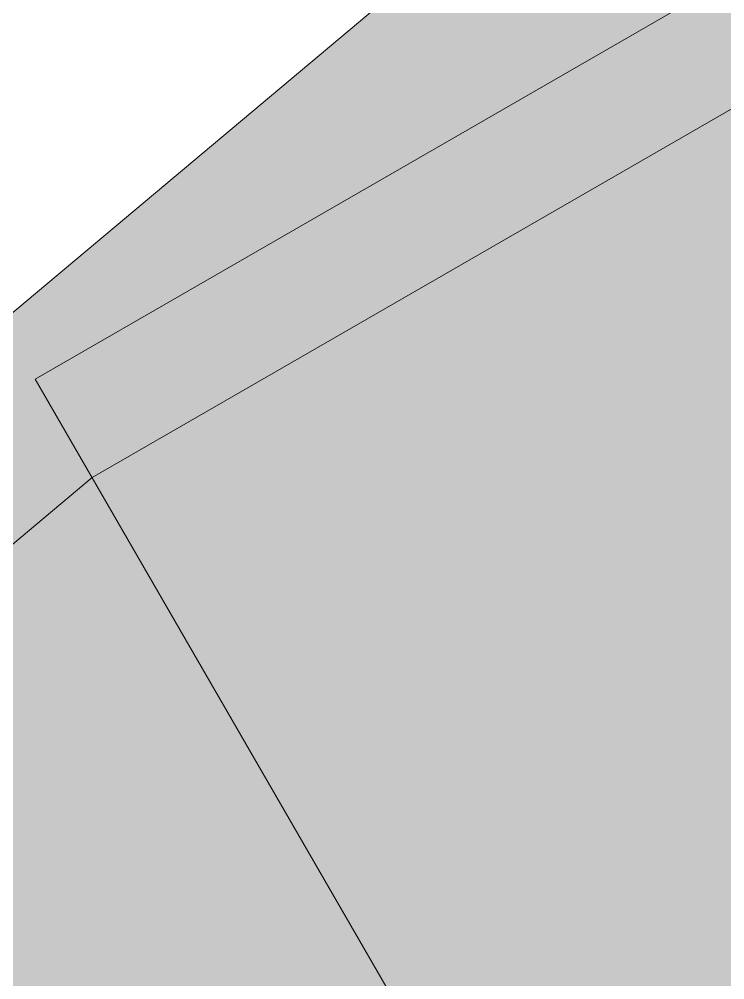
# Model space of a CAD drawing. Header units: inches. Extents: x 224 to 2249, y -2447 to -36.
# Drawn here: x 256.737 to 257.185, y -1219.68 to -1219.07 of the extents above; entities that cross this region are included whole.
import ezdxf

# ---------------------------------------------------------------- set-up
doc = ezdxf.new("R2010")
doc.units = ezdxf.units.IN
doc.header["$MEASUREMENT"] = 0
doc.layers.add('A-DETL-THIN', color=151, linetype='Continuous', lineweight=9)
doc.layers.add('A-GLAZ-CWMG', color=51, linetype='Continuous', lineweight=13)

# ---------------------------------------------------------------- blocks, each defined once
blk = doc.blocks.new('Rectangular Mullion - 2_5_ x 5_ rectangular-5013777-Level 4 CONSTRUCTION')
at = {"layer": 'A-GLAZ-CWMG', "lineweight": 9}
blk.add_hatch(color=7, dxfattribs=at).paths.add_polyline_path([(-2.5, -2.75), (0, -2.75), (0, -2.21781), (-0.34186, -2.15753), (-0.16822, -1.17273), (0, -1.20239), (0, 2.75), (-2.5, 2.75), (-2.5, -2.33496)], flags=0)
at = {"layer": 'A-GLAZ-CWMG', "color": 8, "lineweight": 20}
blk.add_line((0, 2.75), (-2.5, 2.75), dxfattribs=at)
blk = doc.blocks.new('Rectangular Mullion - 2_5_ x 5_ rectangular-5011689-Level 4 CONSTRUCTION')
at = {"layer": 'A-GLAZ-CWMG', "color": 8, "lineweight": 20}
for p, q in [((-2.5, 2.75), (0, 2.75)), ((0, 2.75), (0, -2.75))]:
    blk.add_line(p, q, dxfattribs=at)

msp = doc.modelspace()

# ---------------------------------------------------------------- linework, layer by layer
at = {"layer": 'A-DETL-THIN'}
for p, q in [((309.52653, -1188.90989), (256.78316, -1219.36128)), ((256.78316, -1219.36128), (224.708, -1246.27554))]:
    msp.add_line(p, q, dxfattribs=at)

# ---------------------------------------------------------------- block references
at = {"layer": 'A-GLAZ-CWMG', "lineweight": 9, "rotation": 39.99999999999994}
msp.add_blockref('Rectangular Mullion - 2_5_ x 5_ rectangular-5013777-Level 4 CONSTRUCTION', (260.03723, -1220.07344), dxfattribs=at)
at = {"layer": 'A-GLAZ-CWMG', "lineweight": 9, "extrusion": (0, 0, -1), "rotation": 330.0000000000001}
msp.add_blockref('Rectangular Mullion - 2_5_ x 5_ rectangular-5011689-Level 4 CONSTRUCTION', (-258.12211, -1221.68041), dxfattribs=at)

doc.saveas('drawing.dxf')
